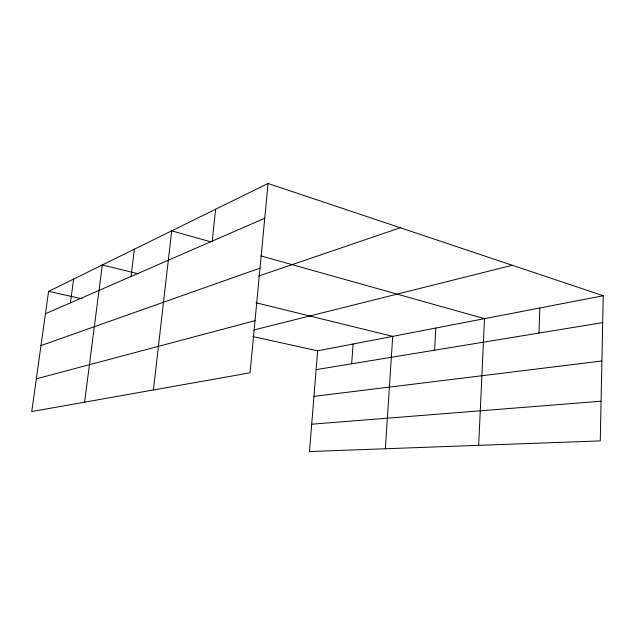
<?xml version="1.0" encoding="UTF-8"?>
<svg xmlns="http://www.w3.org/2000/svg" width="635" height="635" viewBox="0 0 635 635"><rect width="100%" height="100%" fill="white"/><g stroke="black" fill="none" stroke-linecap="round" stroke-linejoin="round"><path stroke-width="0.95" d="M603.25 295.735L600.25 440.896L309.483 451.541L317.643 350.853L603.25 295.735L268.057 183.459L48.57 291.394L31.75 411.551L250.071 372.808L268.057 183.459M538.956 333.073L539.813 307.975M478.679 445.349L484.505 318.651L260.929 255.889M434.594 350.195L435.84 328.041M385.366 448.762L392.708 336.367L255.961 302.744M351.647 363.807L353.108 344.011M212.241 241.102L215.614 209.248M153.408 389.961L171.704 230.846L210.701 241.792M131.056 276.455L134.398 249.19M84.59 402.177L102.314 264.962L138.335 273.82M70.421 302.855L73.636 279.067M45.442 313.738L264.755 218.234M40.989 345.567L260.017 268.113M258.588 276.066L400.312 227.759M36.33 378.825L255.024 320.659M253.683 330.033L512.318 265.279M316.119 369.641L602.694 322.612M313.96 396.359L601.901 360.998M311.698 424.204L601.067 401.209M48.57 291.394L82.074 298.799M252.897 336.542L317.643 350.853"/></g></svg>
